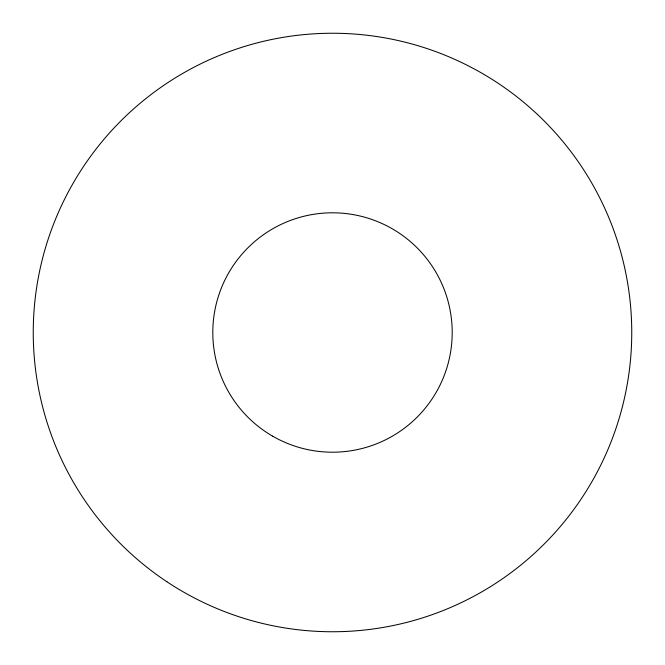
<?xml version="1.0" encoding="UTF-8"?>
<svg xmlns="http://www.w3.org/2000/svg" width="665" height="665" viewBox="0 0 665 665"><rect width="100%" height="100%" fill="white"/><g stroke="black" fill="none" stroke-linecap="round" stroke-linejoin="round"><path stroke-width="1" d="M166.898 581.75A299.25 299.25 0 0 0 631.16 351.286A299.25 299.25 0 0 0 199.442 64.455A299.25 299.25 0 0 0 166.898 581.75M272.65 436.165A119.7 119.7 0 0 0 452.2 332.5A119.7 119.7 0 0 0 272.65 228.835A119.7 119.7 0 0 0 272.65 436.165"/></g></svg>
